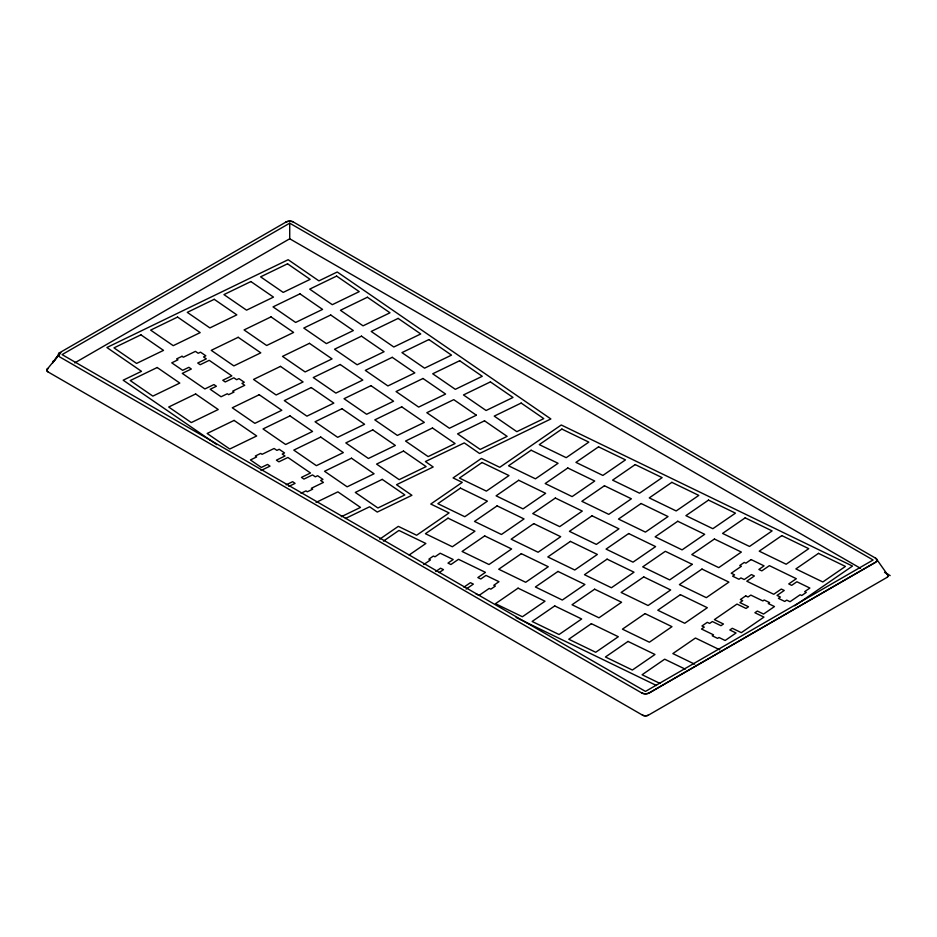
<?xml version="1.0" encoding="UTF-8"?>
<svg xmlns="http://www.w3.org/2000/svg" width="937" height="937" viewBox="0 0 937 937"><rect width="100%" height="100%" fill="white"/><g stroke="black" fill="none" stroke-linecap="round" stroke-linejoin="round"><path stroke-width="1.41" d="M58.305 355.018L52.613 362.83L60.776 352.593L47.119 369.319A4.31 2.483 0 0 0 47.928 371.837M52.87 361.53L53.386 360.932M423.723 564.566L430.47 559.916L428.877 559.155L433.398 556.039L434.991 556.812L440.203 553.217L453.192 559.518L447.98 563.102L450.908 564.531L458.498 559.307L485.436 572.355L477.847 577.579L480.786 578.996L485.998 575.412L498.988 581.701L493.776 585.285L495.357 586.058L490.836 589.174L489.255 588.401L479.123 595.37L475.809 593.753M435.74 571.523L440.554 568.209L443.482 569.637L439.148 572.612M466.146 589.068L473.361 584.102L470.421 582.685L463.92 587.159M379.719 539.162L398.319 526.36L416.637 535.238L449.092 512.914L430.762 504.036L462.257 482.368L453.086 477.929L481.419 458.427L499.761 467.305L561.263 424.988L852.506 566.065L794.752 605.794M383.467 541.094L398.939 530.447L425.866 543.495L409.211 554.962M887.163 577.309L648.568 715.06A4.369 2.518 0 0 1 642.395 715.072L48.127 371.977A4.369 2.518 0 0 1 48.127 368.405L48.068 368.452A4.498 2.6 0 0 0 47.108 369.319M285.902 222.104L59.863 352.605A5.446 3.139 0 0 0 59.863 357.009L641.669 692.911A5.388 3.116 0 0 0 649.294 692.911L875.603 562.235A5.388 3.116 0 0 0 875.322 558.007L293.527 222.104A5.388 3.116 0 0 0 285.902 222.104A5.54 3.198 0 0 1 292.871 221.706M289.72 223.182L62.088 354.608L645.476 691.412L873.097 559.998L289.72 223.182L289.72 238.771L860.447 568.279M74.737 362.888L289.72 238.771M301.011 493.284L305.977 490.871L307.313 491.796L312.7 489.184L311.365 488.271L323.429 482.414L320.641 480.505L322.96 479.381L317.631 475.715L315.324 476.839L312.536 474.918L303.928 479.088L301.468 477.39L310.51 473.009L287.905 457.467L278.863 461.836L276.403 460.149L285.012 455.979L282.224 454.058L284.532 452.946L279.203 449.28L276.895 450.392L274.108 448.483L262.044 454.328L260.709 453.414L255.321 456.014L256.656 456.94L250.437 459.95L261.341 467.446L267.549 464.436L270.02 466.134L260.966 470.515M316.085 502.419L337.894 491.855L360.499 507.409L341.255 516.72M345.425 518.489L369.6 506.776L377.283 512.07L411.917 495.298L396.538 484.71L433.187 466.977L425.398 461.554L464.283 442.908L479.568 453.508L550.874 418.956L337.238 271.999L318.908 280.877L288.163 259.713L106.9 347.522L141.499 371.333L123.18 380.199L216.834 444.653M286.16 484.816L292.625 481.688L295.085 483.375L288.865 486.385M719.827 649.833L695.453 638.027L672.848 653.581L694.645 664.146M685.216 669.135L664.684 659.191L642.091 674.745L660.046 683.448M516.123 617.506L656.521 685.521M642.431 715.095L642.595 715.177A4.322 2.495 0 0 0 648.123 715.259M884.528 572.343L890.15 575.587M875.334 558.007L875.615 558.183A5.364 3.092 0 0 1 875.369 562.387L649.083 692.97A5.388 3.116 0 0 1 641.646 692.865M888.323 575.798L876.282 558.745M887.07 573.784A4.38 2.53 0 0 1 887.07 577.356M58.574 353.706A5.353 3.092 0 0 1 59.781 352.605M708.513 500.1L685.907 515.655L712.846 528.702L735.451 513.148L708.513 500.1M643.731 576.911L621.126 592.465L648.064 605.513L670.669 589.959L643.731 576.911M692.256 564.355L669.662 579.909L642.723 566.862L665.329 551.307L692.256 564.355M751.099 559.576L745.887 563.172L744.294 562.399L739.773 565.515L741.366 566.276L731.235 573.245L734.561 574.849L732.617 576.185L738.977 579.265L740.909 577.93L744.224 579.534L751.451 574.568L754.379 575.986L746.789 581.209L773.728 594.269L781.317 589.045L784.246 590.462L777.031 595.428L780.357 597.033L778.413 598.368L784.773 601.449L786.705 600.113L790.02 601.718L800.151 594.761L801.732 595.522L806.253 592.418L804.672 591.645L809.884 588.061L796.895 581.76L791.671 585.356L788.743 583.927L796.333 578.715L769.394 565.655L761.804 570.879L758.876 569.462L764.088 565.866L751.099 559.576M745.711 595.885L740.382 599.551L742.69 600.664L739.914 602.585L748.511 606.754L746.051 608.441L737.009 604.06L714.392 619.615L723.446 623.995L720.975 625.693L712.378 621.524L709.59 623.445L707.283 622.32L701.954 625.986L704.273 627.111L701.485 629.02L713.549 634.864L712.214 635.79L717.601 638.39L718.937 637.476L725.144 640.486L736.049 632.99L729.829 629.98L732.289 628.282L741.331 632.662L763.948 617.108L754.894 612.739L757.354 611.041L763.573 614.051L774.477 606.555L768.258 603.533L769.593 602.62L764.205 600.008L762.87 600.933L750.806 595.089L748.019 596.998L745.711 595.885M482.04 462.515L459.435 478.069L486.373 491.117L508.978 475.563L482.04 462.515M460.454 488.118L437.848 503.673L464.787 516.72L487.392 501.166L460.454 488.118M531.127 450.228L508.533 465.783L535.46 478.83L558.065 463.288L531.127 450.228M561.884 429.076L539.29 444.618L566.217 457.678L588.823 442.123L561.884 429.076M448.015 518.161L425.421 533.715L452.348 546.763L474.954 531.209L448.015 518.161M518.7 480.271L496.095 495.825L523.033 508.885L545.639 493.33L518.7 480.271M497.102 505.875L474.497 521.429L501.436 534.477L524.041 518.934L497.102 505.875M567.787 467.985L545.182 483.539L572.12 496.598L594.726 481.044L567.787 467.985M598.544 446.832L575.939 462.386L602.878 475.434L625.483 459.88L598.544 446.832M484.675 535.917L462.07 551.471L489.009 564.519L511.614 548.965L484.675 535.917M555.36 498.039L532.755 513.581L559.694 526.641L582.299 511.087L555.36 498.039M533.762 523.631L511.157 539.185L538.096 552.244L560.701 536.69L533.762 523.631M604.447 485.753L581.842 501.307L608.781 514.354L631.386 498.8L604.447 485.753M635.204 464.588L612.599 480.142L639.538 493.19L662.143 477.636L635.204 464.588M521.335 553.673L498.73 569.227L525.669 582.287L548.274 566.733L521.335 553.673M592.02 515.795L569.415 531.349L596.342 544.397L618.947 528.843L592.02 515.795M570.422 541.399L547.817 556.953L574.756 570.001L597.361 554.446L570.422 541.399M518.067 588.155L495.462 603.709L522.401 616.757L545.006 601.214L518.067 588.155M641.095 503.509L618.49 519.063L645.429 532.111L668.034 516.556L641.095 503.509M671.852 482.344L649.259 497.898L676.186 510.946L698.791 495.392L671.852 482.344M557.995 571.441L535.39 586.984L562.317 600.043L584.922 584.489L557.995 571.441M628.668 533.551L606.063 549.105L633.002 562.153L655.607 546.599L628.668 533.551M607.071 559.155L584.477 574.709L611.416 587.757L634.009 572.202L607.071 559.155M554.727 605.923L532.122 621.465L559.049 634.525L581.666 618.97L554.727 605.923M677.756 521.265L655.15 536.819L682.089 549.867L704.694 534.313L677.756 521.265M594.644 589.197L572.038 604.752L598.977 617.799L621.582 602.245L594.644 589.197M591.376 623.679L568.771 639.233L595.709 652.281L618.315 636.727L591.376 623.679M714.416 539.021L691.799 554.575L718.749 567.623L741.354 552.069L714.416 539.021M745.173 517.856L722.568 533.411L749.506 546.458L772.111 530.904L745.173 517.856M701.977 569.064L679.384 584.618L706.311 597.665L728.916 582.111L701.977 569.064M645.043 613.606L622.437 629.16L649.376 642.22L671.981 626.666L645.043 613.606M680.391 594.667L657.786 610.221L684.724 623.269L707.33 607.715L680.391 594.667M628.036 641.435L605.431 656.989L632.37 670.037L654.975 654.483L628.036 641.435M781.821 535.613L759.228 551.167L786.155 564.226L808.76 548.672L781.821 535.613M818.481 553.38L795.876 568.923L822.815 581.982L845.42 566.428L818.481 553.38M140.913 334.825L113.974 347.873L136.579 363.427L163.518 350.379L140.913 334.825M177.573 317.069L150.634 330.117L173.24 345.671L200.178 332.623L177.573 317.069M214.222 299.313L187.283 312.361L209.888 327.915L236.827 314.867L214.222 299.313M250.882 281.557L223.943 294.605L246.548 310.159L273.487 297.111L250.882 281.557M287.542 263.801L260.603 276.848L283.197 292.403L310.135 279.355L287.542 263.801M299.969 293.843L273.03 306.891L295.635 322.445L322.574 309.397L299.969 293.843M336.629 276.075L309.69 289.135L332.295 304.689L359.234 291.63L336.629 276.075M157.193 367.515L130.243 380.563L152.86 396.117L179.799 383.069L157.193 367.515M182.024 356.294L176.636 358.894L177.971 359.82L171.752 362.83L182.656 370.326L188.864 367.316L191.324 369.014L182.282 373.394L204.887 388.949L213.929 384.568L216.4 386.255L210.181 389.265L221.073 396.761L227.293 393.751L228.628 394.676L234.016 392.064L232.681 391.151L244.744 385.306L241.957 383.385L244.264 382.261L238.947 378.607L236.628 379.719L233.852 377.798L225.243 381.968L222.783 380.27L231.826 375.889L209.22 360.335L200.178 364.716L197.719 363.029L206.316 358.859L203.528 356.95L205.847 355.826L200.518 352.16L198.211 353.284L195.423 351.363L183.359 357.208L182.024 356.294M271.004 316.882L244.065 329.941L266.67 345.495L293.609 332.436L271.004 316.882M238.185 337.297L211.247 350.344L233.863 365.898L260.791 352.839L238.185 337.297M330.726 314.996L303.787 328.055L326.392 343.61L353.331 330.55L330.726 314.996M367.386 297.24L340.447 310.299L363.052 325.842L389.991 312.794L367.386 297.24M195.634 393.973L168.695 407.021L191.3 422.575L218.239 409.528L195.634 393.973M309.444 343.34L282.505 356.388L305.111 371.942L332.049 358.894L309.444 343.34M280.479 366.39L253.54 379.438L276.146 394.992L303.084 381.945L280.479 366.39M361.483 336.16L334.544 349.22L357.149 364.774L384.088 351.715L361.483 336.16M398.143 318.404L371.204 331.452L393.809 347.006L420.748 333.959L398.143 318.404M259.209 394.735L232.271 407.782L254.876 423.337L281.814 410.277L259.209 394.735M340.201 364.505L313.263 377.552L335.868 393.107L362.818 380.059L340.201 364.505M234.086 420.42L207.147 433.48L229.752 449.022L256.691 435.974L234.086 420.42M311.236 387.555L284.298 400.603L306.903 416.157L333.841 403.109L311.236 387.555M392.24 357.325L365.301 370.384L387.906 385.939L414.845 372.879L392.24 357.325M428.9 339.569L401.961 352.617L424.566 368.171L451.505 355.123L428.9 339.569M289.966 415.887L263.028 428.947L285.633 444.501L312.571 431.442L289.966 415.887M370.958 385.669L344.031 398.717L366.636 414.271L393.575 401.223L370.958 385.669M341.993 408.719L315.055 421.767L337.66 437.321L364.598 424.274L341.993 408.719M422.997 378.489L396.058 391.549L418.663 407.091L445.602 394.044L422.997 378.489M459.657 360.733L432.718 373.781L455.323 389.335L482.262 376.287L459.657 360.733M320.723 437.064L293.785 450.111L316.39 465.666L343.329 452.606L320.723 437.064M401.727 406.834L374.788 419.881L397.393 435.436L424.332 422.388L401.727 406.834M372.762 429.884L345.812 442.932L368.417 458.486L395.355 445.438L372.762 429.884M490.414 381.898L463.475 394.945L486.08 410.5L513.019 397.452L490.414 381.898M351.48 458.216L324.542 471.276L347.147 486.818L374.086 473.771L351.48 458.216M432.484 427.998L405.545 441.046L428.15 456.6L455.089 443.552L432.484 427.998M476.359 415.208L449.42 428.256L426.815 412.702L453.754 399.654L476.359 415.208M403.507 451.048L376.58 464.096L399.185 479.65L426.112 466.591L403.507 451.048M484.511 420.818L457.572 433.866L480.189 449.42L507.128 436.373L484.511 420.818M521.171 403.062L494.232 416.11L516.837 431.664L543.776 418.616L521.171 403.062M382.237 479.381L355.299 492.429L377.904 507.983L404.843 494.935L382.237 479.381"/></g></svg>
